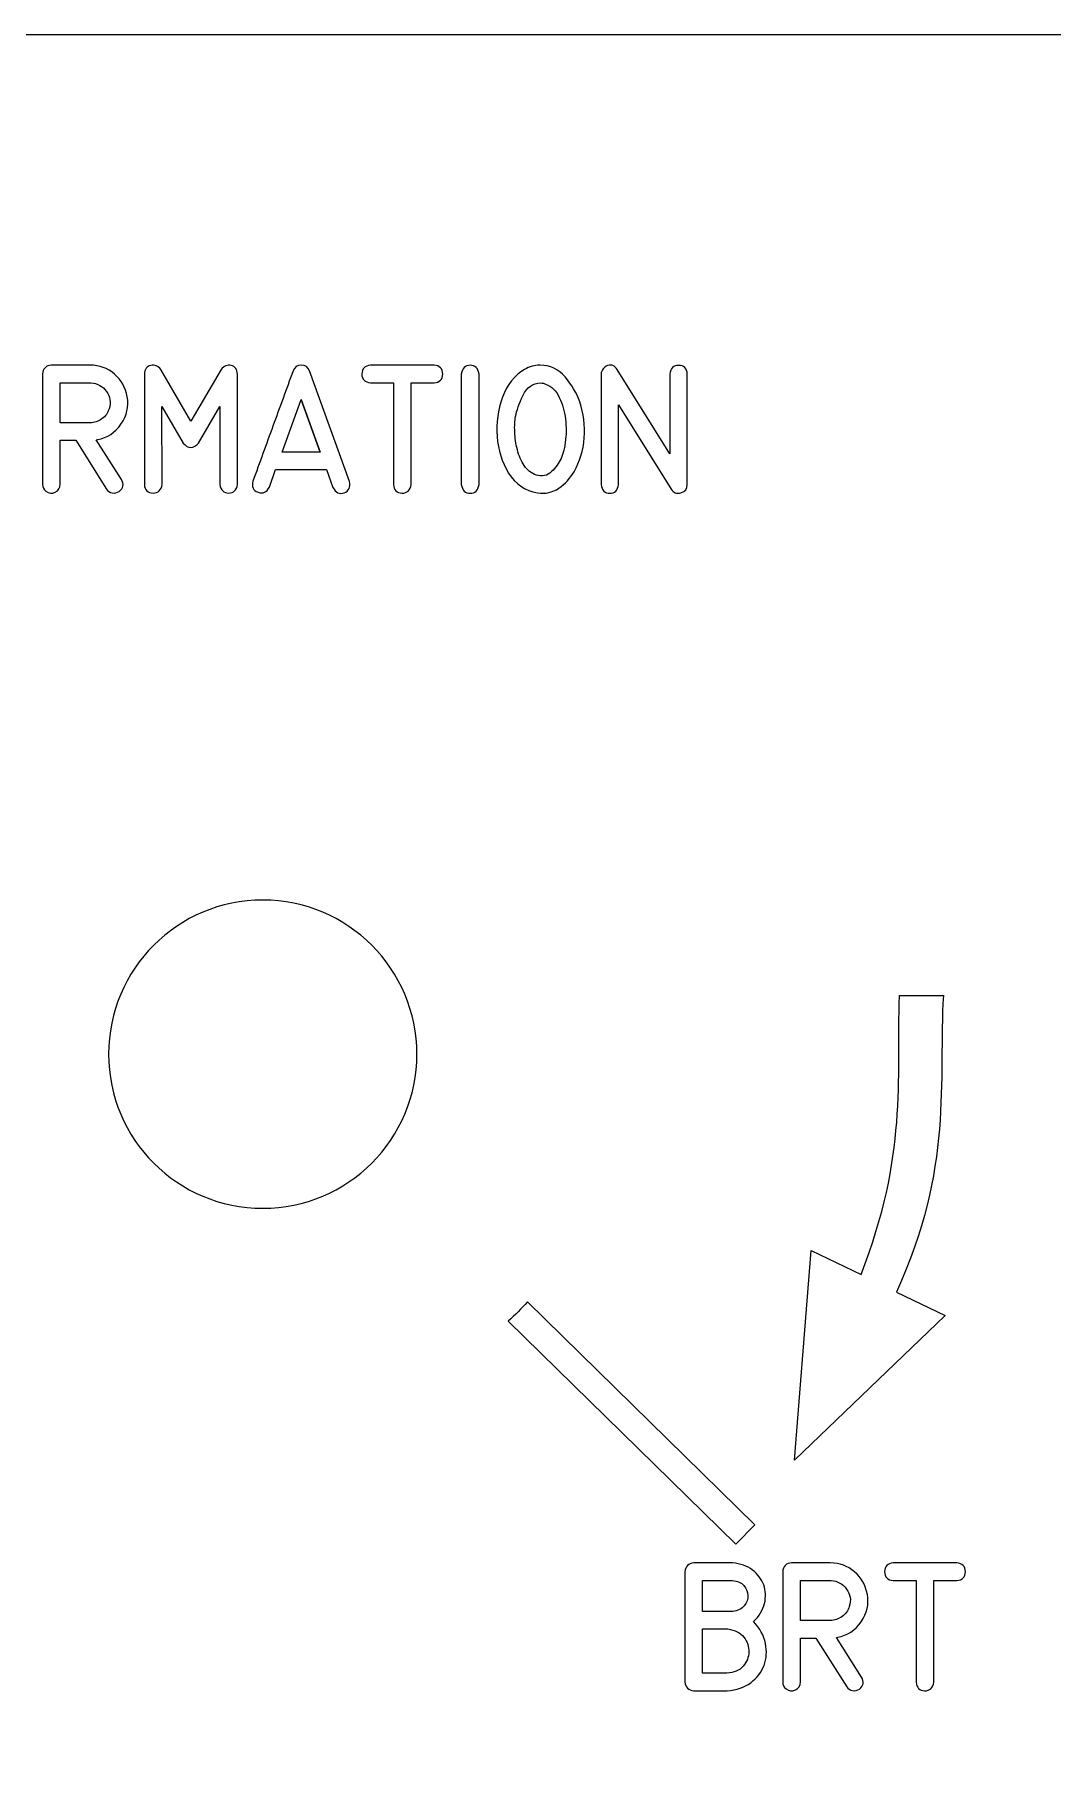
# Model space of a CAD drawing. Header units: millimetres. Extents: x -202 to 440, y -81 to 100.
# Drawn here: x -79.61 to -51.55, y 51.44 to 99.17 of the extents above; entities that cross this region are included whole.
import ezdxf

# ---------------------------------------------------------------- set-up
doc = ezdxf.new("R2010")
doc.units = ezdxf.units.MM
doc.header["$MEASUREMENT"] = 0
doc.layers.add('Cut', color=7, linetype='Continuous')
doc.layers.add('Engrave', color=7, linetype='Continuous')

msp = doc.modelspace()

# ---------------------------------------------------------------- linework, layer by layer
at = {"layer": 'Cut', "color": 250, "lineweight": 9}
for points, knots in [([(-1.0952, 97.6658), (-1.0954, 98.0639), (-1.2538, 98.4456), (-1.5355, 98.7269), (-1.5355, 98.7269), (-1.8171, 99.0082), (-2.1971, 99.1661), (-2.5952, 99.1658), (-2.5952, 99.1658), (-2.5952, 99.1658), (-144.0452, 99.1658), (-144.0452, 99.1658), (-144.0452, 99.1658), (-144.4432, 99.1656), (-144.8249, 99.0072), (-145.1062, 98.7255), (-145.1062, 98.7255), (-145.3875, 98.4439), (-145.5454, 98.0639), (-145.5452, 97.6658), (-145.5452, 97.6658), (-145.5452, 97.6658), (-145.5452, 93.1783), (-145.5452, 93.1783), (-145.5452, 93.1783), (-145.5449, 92.7802), (-145.3865, 92.3986), (-145.1049, 92.1173), (-145.1049, 92.1173), (-144.8232, 91.836), (-144.4432, 91.6781), (-144.0452, 91.6783), (-144.0452, 91.6783), (-144.0452, 91.6783), (-141.5827, 91.6783), (-141.5827, 91.6783), (-141.5827, 91.6783), (-139.4391, 91.6783), (-137.4583, 90.5347), (-136.3865, 88.6783), (-136.3865, 88.6783), (-135.3147, 86.8219), (-135.3147, 84.5347), (-136.3865, 82.6783), (-136.3865, 82.6783), (-137.4583, 80.8219), (-139.4391, 79.6783), (-141.5827, 79.6783), (-141.5827, 79.6783), (-141.5827, 79.6783), (-144.0452, 79.6783), (-144.0452, 79.6783), (-144.0452, 79.6783), (-144.4432, 79.6781), (-144.8249, 79.5197), (-145.1062, 79.238), (-145.1062, 79.238), (-145.3875, 78.9564), (-145.5454, 78.5764), (-145.5452, 78.1783), (-145.5452, 78.1783), (-145.5452, 78.1783), (-145.5452, 16.9783), (-145.5452, 16.9783), (-145.5452, 16.9783), (-145.5449, 16.5802), (-145.3865, 16.1986), (-145.1049, 15.9173), (-145.1049, 15.9173), (-144.8232, 15.636), (-144.4432, 15.4781), (-144.0452, 15.4783), (-144.0452, 15.4783), (-144.0452, 15.4783), (-141.5827, 15.4783), (-141.5827, 15.4783), (-141.5827, 15.4783), (-139.4391, 15.4783), (-137.4583, 14.3347), (-136.3865, 12.4783), (-136.3865, 12.4783), (-135.3147, 10.6219), (-135.3147, 8.3347), (-136.3865, 6.4783), (-136.3865, 6.4783), (-137.4583, 4.6219), (-139.4391, 3.4783), (-141.5827, 3.4783), (-141.5827, 3.4783), (-141.5827, 3.4783), (-144.0452, 3.4783), (-144.0452, 3.4783), (-144.0452, 3.4783), (-144.4432, 3.4781), (-144.8249, 3.3197), (-145.1062, 3.038), (-145.1062, 3.038), (-145.3875, 2.7564), (-145.5454, 2.3764), (-145.5452, 1.9783), (-145.5452, 1.9783), (-145.5452, 1.9783), (-145.5452, -59.2217), (-145.5452, -59.2217), (-145.5452, -59.2217), (-145.5449, -59.6198), (-145.3865, -60.0014), (-145.1049, -60.2827), (-145.1049, -60.2827), (-144.8232, -60.564), (-144.4432, -60.7219), (-144.0452, -60.7217), (-144.0452, -60.7217), (-144.0452, -60.7217), (-141.5827, -60.7217), (-141.5827, -60.7217), (-141.5827, -60.7217), (-139.4391, -60.7217), (-137.4583, -61.8653), (-136.3865, -63.7217), (-136.3865, -63.7217), (-135.3147, -65.5781), (-135.3147, -67.8653), (-136.3865, -69.7217), (-136.3865, -69.7217), (-137.4583, -71.5781), (-139.4391, -72.7217), (-141.5827, -72.7217), (-141.5827, -72.7217), (-141.5827, -72.7217), (-144.0452, -72.7217), (-144.0452, -72.7217), (-144.0452, -72.7217), (-144.4432, -72.7219), (-144.8249, -72.8803), (-145.1062, -73.162), (-145.1062, -73.162), (-145.3875, -73.4436), (-145.5454, -73.8236), (-145.5452, -74.2217), (-145.5452, -74.2217), (-145.5452, -74.2217), (-145.5452, -78.7092), (-145.5452, -78.7092), (-145.5452, -78.7092), (-145.5449, -79.1073), (-145.3865, -79.4889), (-145.1049, -79.7702), (-145.1049, -79.7702), (-144.8232, -80.0515), (-144.4432, -80.2094), (-144.0452, -80.2092), (-144.0452, -80.2092), (-144.0452, -80.2092), (-2.5952, -80.2092), (-2.5952, -80.2092), (-2.5952, -80.2092), (-2.1971, -80.2089), (-1.8154, -80.0505), (-1.5341, -79.7689), (-1.5341, -79.7689), (-1.2528, -79.4872), (-1.0949, -79.1073), (-1.0952, -78.7092), (-1.0952, -78.7092), (-1.0952, -78.7092), (-1.0952, -74.2217), (-1.0952, -74.2217), (-1.0952, -74.2217), (-1.0954, -73.8236), (-1.2538, -73.4419), (-1.5355, -73.1606), (-1.5355, -73.1606), (-1.8171, -72.8793), (-2.1971, -72.7214), (-2.5952, -72.7217), (-2.5952, -72.7217), (-2.5952, -72.7217), (-5.0577, -72.7217), (-5.0577, -72.7217), (-5.0577, -72.7217), (-7.2013, -72.7217), (-9.182, -71.5781), (-10.2538, -69.7217), (-10.2538, -69.7217), (-11.3256, -67.8653), (-11.3256, -65.5781), (-10.2538, -63.7217), (-10.2538, -63.7217), (-9.182, -61.8653), (-7.2013, -60.7217), (-5.0577, -60.7217), (-5.0577, -60.7217), (-5.0577, -60.7217), (-2.5952, -60.7217), (-2.5952, -60.7217), (-2.5952, -60.7217), (-2.1971, -60.7214), (-1.8154, -60.563), (-1.5341, -60.2814), (-1.5341, -60.2814), (-1.2528, -59.9997), (-1.0949, -59.6198), (-1.0952, -59.2217), (-1.0952, -59.2217), (-1.0952, -59.2217), (-1.0952, 1.9783), (-1.0952, 1.9783), (-1.0952, 1.9783), (-1.0954, 2.3764), (-1.2538, 2.7581), (-1.5355, 3.0394), (-1.5355, 3.0394), (-1.8171, 3.3207), (-2.1971, 3.4786), (-2.5952, 3.4783), (-2.5952, 3.4783), (-2.5952, 3.4783), (-5.0577, 3.4783), (-5.0577, 3.4783), (-5.0577, 3.4783), (-7.2013, 3.4783), (-9.182, 4.6219), (-10.2538, 6.4783), (-10.2538, 6.4783), (-11.3256, 8.3347), (-11.3256, 10.6219), (-10.2538, 12.4783), (-10.2538, 12.4783), (-9.182, 14.3347), (-7.2013, 15.4783), (-5.0577, 15.4783), (-5.0577, 15.4783), (-5.0577, 15.4783), (-2.5952, 15.4783), (-2.5952, 15.4783), (-2.5952, 15.4783), (-2.1971, 15.4786), (-1.8154, 15.637), (-1.5341, 15.9186), (-1.5341, 15.9186), (-1.2528, 16.2003), (-1.0949, 16.5802), (-1.0952, 16.9783), (-1.0952, 16.9783), (-1.0952, 16.9783), (-1.0952, 78.1783), (-1.0952, 78.1783), (-1.0952, 78.1783), (-1.0954, 78.5764), (-1.2538, 78.9581), (-1.5355, 79.2394), (-1.5355, 79.2394), (-1.8171, 79.5207), (-2.1971, 79.6786), (-2.5952, 79.6783), (-2.5952, 79.6783), (-2.5952, 79.6783), (-5.0577, 79.6783), (-5.0577, 79.6783), (-5.0577, 79.6783), (-7.2013, 79.6783), (-9.182, 80.8219), (-10.2538, 82.6783), (-10.2538, 82.6783), (-11.3256, 84.5347), (-11.3256, 86.8219), (-10.2538, 88.6783), (-10.2538, 88.6783), (-9.182, 90.5347), (-7.2013, 91.6783), (-5.0577, 91.6783), (-5.0577, 91.6783), (-5.0577, 91.6783), (-2.5952, 91.6783), (-2.5952, 91.6783), (-2.5952, 91.6783), (-2.1971, 91.6786), (-1.8154, 91.837), (-1.5341, 92.1186), (-1.5341, 92.1186), (-1.2528, 92.4003), (-1.0949, 92.7802), (-1.0952, 93.1783), (-1.0952, 93.1783), (-1.0952, 93.1783), (-1.0952, 97.6658), (-1.0952, 97.6658)], [0, 0, 0, 0, 0.0136986, 0.0136986, 0.0136986, 0.0136986, 0.0273973, 0.0273973, 0.0273973, 0.0273973, 0.0410959, 0.0410959, 0.0410959, 0.0410959, 0.0547945, 0.0547945, 0.0547945, 0.0547945, 0.0684932, 0.0684932, 0.0684932, 0.0684932, 0.0821918, 0.0821918, 0.0821918, 0.0821918, 0.0958904, 0.0958904, 0.0958904, 0.0958904, 0.109589, 0.109589, 0.109589, 0.109589, 0.1232877, 0.1232877, 0.1232877, 0.1232877, 0.1369863, 0.1369863, 0.1369863, 0.1369863, 0.1506849, 0.1506849, 0.1506849, 0.1506849, 0.1643836, 0.1643836, 0.1643836, 0.1643836, 0.1780822, 0.1780822, 0.1780822, 0.1780822, 0.1917808, 0.1917808, 0.1917808, 0.1917808, 0.2054795, 0.2054795, 0.2054795, 0.2054795, 0.2191781, 0.2191781, 0.2191781, 0.2191781, 0.2328767, 0.2328767, 0.2328767, 0.2328767, 0.2465753, 0.2465753, 0.2465753, 0.2465753, 0.260274, 0.260274, 0.260274, 0.260274, 0.2739726, 0.2739726, 0.2739726, 0.2739726, 0.2876712, 0.2876712, 0.2876712, 0.2876712, 0.3013699, 0.3013699, 0.3013699, 0.3013699, 0.3150685, 0.3150685, 0.3150685, 0.3150685, 0.3287671, 0.3287671, 0.3287671, 0.3287671, 0.3424658, 0.3424658, 0.3424658, 0.3424658, 0.3561644, 0.3561644, 0.3561644, 0.3561644, 0.369863, 0.369863, 0.369863, 0.369863, 0.3835616, 0.3835616, 0.3835616, 0.3835616, 0.3972603, 0.3972603, 0.3972603, 0.3972603, 0.4109589, 0.4109589, 0.4109589, 0.4109589, 0.4246575, 0.4246575, 0.4246575, 0.4246575, 0.4383562, 0.4383562, 0.4383562, 0.4383562, 0.4520548, 0.4520548, 0.4520548, 0.4520548, 0.4657534, 0.4657534, 0.4657534, 0.4657534, 0.4794521, 0.4794521, 0.4794521, 0.4794521, 0.4931507, 0.4931507, 0.4931507, 0.4931507, 0.5068493, 0.5068493, 0.5068493, 0.5068493, 0.5205479, 0.5205479, 0.5205479, 0.5205479, 0.5342466, 0.5342466, 0.5342466, 0.5342466, 0.5479452, 0.5479452, 0.5479452, 0.5479452, 0.5616438, 0.5616438, 0.5616438, 0.5616438, 0.5753425, 0.5753425, 0.5753425, 0.5753425, 0.5890411, 0.5890411, 0.5890411, 0.5890411, 0.6027397, 0.6027397, 0.6027397, 0.6027397, 0.6164384, 0.6164384, 0.6164384, 0.6164384, 0.630137, 0.630137, 0.630137, 0.630137, 0.6438356, 0.6438356, 0.6438356, 0.6438356, 0.6575342, 0.6575342, 0.6575342, 0.6575342, 0.6712329, 0.6712329, 0.6712329, 0.6712329, 0.6849315, 0.6849315, 0.6849315, 0.6849315, 0.6986301, 0.6986301, 0.6986301, 0.6986301, 0.7123288, 0.7123288, 0.7123288, 0.7123288, 0.7260274, 0.7260274, 0.7260274, 0.7260274, 0.739726, 0.739726, 0.739726, 0.739726, 0.7534247, 0.7534247, 0.7534247, 0.7534247, 0.7671233, 0.7671233, 0.7671233, 0.7671233, 0.7808219, 0.7808219, 0.7808219, 0.7808219, 0.7945205, 0.7945205, 0.7945205, 0.7945205, 0.8082192, 0.8082192, 0.8082192, 0.8082192, 0.8219178, 0.8219178, 0.8219178, 0.8219178, 0.8356164, 0.8356164, 0.8356164, 0.8356164, 0.8493151, 0.8493151, 0.8493151, 0.8493151, 0.8630137, 0.8630137, 0.8630137, 0.8630137, 0.8767123, 0.8767123, 0.8767123, 0.8767123, 0.890411, 0.890411, 0.890411, 0.890411, 0.9041096, 0.9041096, 0.9041096, 0.9041096, 0.9178082, 0.9178082, 0.9178082, 0.9178082, 0.9315068, 0.9315068, 0.9315068, 0.9315068, 0.9452055, 0.9452055, 0.9452055, 0.9452055, 0.9589041, 0.9589041, 0.9589041, 0.9589041, 0.9726027, 0.9726027, 0.9726027, 0.9726027, 1, 1, 1, 1]), ([(-73.3201, 75.3023), (-70.9732, 75.3023), (-69.0702, 73.3987), (-69.0702, 71.052), (-69.0702, 71.052), (-69.0702, 68.7056), (-70.9733, 66.802), (-73.3202, 66.802), (-73.3202, 66.802), (-75.6669, 66.8022), (-77.5702, 68.7052), (-77.5702, 71.052), (-77.5702, 71.052), (-77.5702, 73.3995), (-75.6669, 75.3019), (-73.3201, 75.3023)], [0, 0, 0, 0, 0.2, 0.2, 0.2, 0.2, 0.4, 0.4, 0.4, 0.4, 0.6, 0.6, 0.6, 0.6, 1, 1, 1, 1])]:
    msp.add_open_spline(points, degree=3, knots=knots, dxfattribs=at)
at = {"layer": 'Engrave', "color": 240, "lineweight": 9}
for points, knots in [([(-77.2164, 86.8969), (-77.1429, 86.767), (-77.1635, 86.6582), (-77.2781, 86.5694), (-77.2781, 86.5694), (-77.3334, 86.5306), (-77.3969, 86.5171), (-77.4686, 86.5301), (-77.4686, 86.5301), (-77.5403, 86.5424), (-77.5927, 86.5783), (-77.6262, 86.6365), (-77.6262, 86.6365), (-77.6262, 86.6365), (-78.4752, 87.9788), (-78.4752, 87.9788), (-78.4752, 87.9788), (-78.4752, 87.9788), (-78.9062, 87.9788), (-78.9062, 87.9788), (-78.9062, 87.9788), (-78.9062, 87.9788), (-78.9062, 86.7658), (-78.9062, 86.7658), (-78.9062, 86.7658), (-78.9062, 86.6659), (-78.9514, 86.5941), (-79.042, 86.5495), (-79.042, 86.5495), (-79.1331, 86.5054), (-79.2178, 86.5136), (-79.2971, 86.5747), (-79.2971, 86.5747), (-79.3601, 86.6218), (-79.3918, 86.6853), (-79.3918, 86.7658), (-79.3918, 86.7658), (-79.3918, 86.7658), (-79.3918, 89.8096), (-79.3918, 89.8096), (-79.3918, 89.8096), (-79.3918, 89.8761), (-79.3683, 89.9331), (-79.3218, 89.9801), (-79.3218, 89.9801), (-79.2754, 90.0272), (-79.2184, 90.0507), (-79.1507, 90.0507), (-79.1507, 90.0507), (-79.1507, 90.0507), (-78.0813, 90.0507), (-78.0813, 90.0507), (-78.0813, 90.0507), (-77.8237, 90.0507), (-77.6003, 89.969), (-77.411, 89.8055), (-77.411, 89.8055), (-77.2217, 89.6415), (-77.1035, 89.4339), (-77.0576, 89.1823), (-77.0576, 89.1823), (-77.0094, 88.9124), (-77.0665, 88.6602), (-77.2293, 88.4256), (-77.2293, 88.4256), (-77.3916, 88.1904), (-77.6074, 88.0481), (-77.8761, 87.9976), (-77.8761, 87.9976), (-77.8761, 87.9976), (-77.909, 87.9923), (-77.909, 87.9923), (-77.909, 87.9923), (-77.909, 87.9923), (-77.2164, 86.8969), (-77.2164, 86.8969)], [0, 0, 0, 0, 0.05, 0.05, 0.05, 0.05, 0.1, 0.1, 0.1, 0.1, 0.15, 0.15, 0.15, 0.15, 0.2, 0.2, 0.2, 0.2, 0.25, 0.25, 0.25, 0.25, 0.3, 0.3, 0.3, 0.3, 0.35, 0.35, 0.35, 0.35, 0.4, 0.4, 0.4, 0.4, 0.45, 0.45, 0.45, 0.45, 0.5, 0.5, 0.5, 0.5, 0.55, 0.55, 0.55, 0.55, 0.6, 0.6, 0.6, 0.6, 0.65, 0.65, 0.65, 0.65, 0.7, 0.7, 0.7, 0.7, 0.75, 0.75, 0.75, 0.75, 0.8, 0.8, 0.8, 0.8, 0.85, 0.85, 0.85, 0.85, 0.9, 0.9, 0.9, 0.9, 1, 1, 1, 1]), ([(-74.0161, 86.7641), (-74.0414, 86.6035), (-74.1226, 86.523), (-74.2595, 86.5236), (-74.2595, 86.5236), (-74.3971, 86.5242), (-74.4777, 86.6047), (-74.5018, 86.7641), (-74.5018, 86.7641), (-74.5018, 86.7641), (-74.5018, 88.9154), (-74.5018, 88.9154), (-74.5018, 88.9154), (-74.5018, 88.9154), (-75.0927, 87.9047), (-75.0927, 87.9047), (-75.0927, 87.9047), (-75.1556, 87.8288), (-75.2261, 87.7889), (-75.3037, 87.7853), (-75.3037, 87.7853), (-75.3814, 87.7824), (-75.4501, 87.8218), (-75.5113, 87.9047), (-75.5113, 87.9047), (-75.5113, 87.9047), (-76.0987, 88.9107), (-76.0987, 88.9107), (-76.0987, 88.9107), (-76.0987, 88.9107), (-76.0969, 86.7641), (-76.0969, 86.7641), (-76.0969, 86.7641), (-76.1151, 86.6047), (-76.198, 86.5248), (-76.3456, 86.5254), (-76.3456, 86.5254), (-76.4932, 86.5259), (-76.5725, 86.6059), (-76.5843, 86.7641), (-76.5843, 86.7641), (-76.5843, 86.7641), (-76.5843, 89.8061), (-76.5843, 89.8061), (-76.5843, 89.8061), (-76.5749, 89.9384), (-76.5173, 90.0172), (-76.4103, 90.0431), (-76.4103, 90.0431), (-76.3033, 90.0689), (-76.2104, 90.0325), (-76.131, 89.9337), (-76.131, 89.9337), (-76.131, 89.9337), (-75.3026, 88.5091), (-75.3026, 88.5091), (-75.3026, 88.5091), (-75.3026, 88.5091), (-74.4653, 89.9337), (-74.4653, 89.9337), (-74.4653, 89.9337), (-74.3865, 90.0325), (-74.2942, 90.0683), (-74.189, 90.0419), (-74.189, 90.0419), (-74.0843, 90.0154), (-74.0261, 89.9372), (-74.0161, 89.8061), (-74.0161, 89.8061), (-74.0161, 89.8061), (-74.0161, 86.7641), (-74.0161, 86.7641)], [0, 0, 0, 0, 0.0526316, 0.0526316, 0.0526316, 0.0526316, 0.1052632, 0.1052632, 0.1052632, 0.1052632, 0.1578947, 0.1578947, 0.1578947, 0.1578947, 0.2105263, 0.2105263, 0.2105263, 0.2105263, 0.2631579, 0.2631579, 0.2631579, 0.2631579, 0.3157895, 0.3157895, 0.3157895, 0.3157895, 0.3684211, 0.3684211, 0.3684211, 0.3684211, 0.4210526, 0.4210526, 0.4210526, 0.4210526, 0.4736842, 0.4736842, 0.4736842, 0.4736842, 0.5263158, 0.5263158, 0.5263158, 0.5263158, 0.5789474, 0.5789474, 0.5789474, 0.5789474, 0.6315789, 0.6315789, 0.6315789, 0.6315789, 0.6842105, 0.6842105, 0.6842105, 0.6842105, 0.7368421, 0.7368421, 0.7368421, 0.7368421, 0.7894737, 0.7894737, 0.7894737, 0.7894737, 0.8421053, 0.8421053, 0.8421053, 0.8421053, 0.8947368, 0.8947368, 0.8947368, 0.8947368, 1, 1, 1, 1]), ([(-73.5905, 86.8552), (-73.407, 87.362), (-73.223, 87.8682), (-73.039, 88.3739), (-73.039, 88.3739), (-72.8543, 88.8795), (-72.6697, 89.3857), (-72.4851, 89.892), (-72.4851, 89.892), (-72.4469, 89.9966), (-72.3716, 90.0495), (-72.2593, 90.0507), (-72.2593, 90.0507), (-72.1464, 90.0519), (-72.0706, 89.999), (-72.0318, 89.892), (-72.0318, 89.892), (-72.0318, 89.892), (-70.9276, 86.847), (-70.9276, 86.847), (-70.9276, 86.847), (-70.8935, 86.6847), (-70.9429, 86.5806), (-71.0758, 86.5336), (-71.0758, 86.5336), (-71.2093, 86.486), (-71.3116, 86.5348), (-71.3845, 86.6782), (-71.3845, 86.6782), (-71.3845, 86.6782), (-71.5614, 87.1709), (-71.5614, 87.1709), (-71.5614, 87.1709), (-71.5614, 87.1709), (-72.9655, 87.1709), (-72.9655, 87.1709), (-72.9655, 87.1709), (-72.9655, 87.1709), (-73.1377, 86.69), (-73.1377, 86.69), (-73.1377, 86.69), (-73.2112, 86.5453), (-73.3159, 86.4983), (-73.4511, 86.5483), (-73.4511, 86.5483), (-73.5869, 86.5977), (-73.6334, 86.7006), (-73.5905, 86.8552)], [0, 0, 0, 0, 0.0769231, 0.0769231, 0.0769231, 0.0769231, 0.1538462, 0.1538462, 0.1538462, 0.1538462, 0.2307692, 0.2307692, 0.2307692, 0.2307692, 0.3076923, 0.3076923, 0.3076923, 0.3076923, 0.3846154, 0.3846154, 0.3846154, 0.3846154, 0.4615385, 0.4615385, 0.4615385, 0.4615385, 0.5384615, 0.5384615, 0.5384615, 0.5384615, 0.6153846, 0.6153846, 0.6153846, 0.6153846, 0.6923077, 0.6923077, 0.6923077, 0.6923077, 0.7692308, 0.7692308, 0.7692308, 0.7692308, 0.8461538, 0.8461538, 0.8461538, 0.8461538, 1, 1, 1, 1]), ([(-69.7153, 86.7641), (-69.7153, 86.7641), (-69.7153, 89.5651), (-69.7153, 89.5651), (-69.7153, 89.5651), (-69.7153, 89.5651), (-70.3473, 89.5651), (-70.3473, 89.5651), (-70.3473, 89.5651), (-70.5079, 89.5774), (-70.5884, 89.6585), (-70.5878, 89.8067), (-70.5878, 89.8067), (-70.5872, 89.9555), (-70.5067, 90.0372), (-70.3473, 90.0507), (-70.3473, 90.0507), (-70.3473, 90.0507), (-68.5988, 90.0507), (-68.5988, 90.0507), (-68.5988, 90.0507), (-68.4406, 90.0384), (-68.3607, 89.9566), (-68.3601, 89.8067), (-68.3601, 89.8067), (-68.3595, 89.6574), (-68.4394, 89.5762), (-68.5988, 89.5651), (-68.5988, 89.5651), (-68.5988, 89.5651), (-69.2291, 89.5651), (-69.2291, 89.5651), (-69.2291, 89.5651), (-69.2291, 89.5651), (-69.2291, 86.7641), (-69.2291, 86.7641), (-69.2291, 86.7641), (-69.2555, 86.6012), (-69.3402, 86.5206), (-69.4836, 86.523), (-69.4836, 86.523), (-69.6265, 86.5254), (-69.7035, 86.6059), (-69.7153, 86.7641)], [0, 0, 0, 0, 0.0833333, 0.0833333, 0.0833333, 0.0833333, 0.1666667, 0.1666667, 0.1666667, 0.1666667, 0.25, 0.25, 0.25, 0.25, 0.3333333, 0.3333333, 0.3333333, 0.3333333, 0.4166667, 0.4166667, 0.4166667, 0.4166667, 0.5, 0.5, 0.5, 0.5, 0.5833333, 0.5833333, 0.5833333, 0.5833333, 0.6666667, 0.6666667, 0.6666667, 0.6666667, 0.75, 0.75, 0.75, 0.75, 0.8333333, 0.8333333, 0.8333333, 0.8333333, 1, 1, 1, 1]), ([(-67.357, 86.7605), (-67.3823, 86.5988), (-67.464, 86.5183), (-67.6022, 86.5189), (-67.6022, 86.5189), (-67.741, 86.5195), (-67.8221, 86.6), (-67.8462, 86.7605), (-67.8462, 86.7605), (-67.8462, 86.7605), (-67.8462, 89.8061), (-67.8462, 89.8061), (-67.8462, 89.8061), (-67.8221, 89.9678), (-67.741, 90.0495), (-67.6022, 90.0501), (-67.6022, 90.0501), (-67.464, 90.0507), (-67.3823, 89.969), (-67.357, 89.8061), (-67.357, 89.8061), (-67.357, 89.8061), (-67.357, 86.7605), (-67.357, 86.7605)], [0, 0, 0, 0, 0.1428571, 0.1428571, 0.1428571, 0.1428571, 0.2857143, 0.2857143, 0.2857143, 0.2857143, 0.4285714, 0.4285714, 0.4285714, 0.4285714, 0.5714286, 0.5714286, 0.5714286, 0.5714286, 0.7142857, 0.7142857, 0.7142857, 0.7142857, 1, 1, 1, 1]), ([(-64.5767, 89.0359), (-64.4714, 88.7178), (-64.4314, 88.388), (-64.4573, 88.0458), (-64.4573, 88.0458), (-64.4832, 87.7036), (-64.5772, 87.3914), (-64.7389, 87.1086), (-64.7389, 87.1086), (-64.8412, 86.9328), (-64.9806, 86.7835), (-65.1576, 86.6606), (-65.1576, 86.6606), (-65.3345, 86.5377), (-65.5297, 86.4948), (-65.7432, 86.5318), (-65.7432, 86.5318), (-66.0912, 86.5924), (-66.3576, 86.7741), (-66.5422, 87.0757), (-66.5422, 87.0757), (-66.7274, 87.3779), (-66.8332, 87.7142), (-66.8603, 88.0846), (-66.8603, 88.0846), (-66.8873, 88.455), (-66.8373, 88.8154), (-66.7103, 89.167), (-66.7103, 89.167), (-66.5833, 89.5186), (-66.3811, 89.7738), (-66.103, 89.9337), (-66.103, 89.9337), (-65.9677, 90.0119), (-65.8255, 90.0507), (-65.6779, 90.0507), (-65.6779, 90.0507), (-65.3951, 90.0507), (-65.1646, 89.9443), (-64.9853, 89.7314), (-64.9853, 89.7314), (-64.806, 89.518), (-64.6701, 89.2864), (-64.5767, 89.0359)], [0, 0, 0, 0, 0.0833333, 0.0833333, 0.0833333, 0.0833333, 0.1666667, 0.1666667, 0.1666667, 0.1666667, 0.25, 0.25, 0.25, 0.25, 0.3333333, 0.3333333, 0.3333333, 0.3333333, 0.4166667, 0.4166667, 0.4166667, 0.4166667, 0.5, 0.5, 0.5, 0.5, 0.5833333, 0.5833333, 0.5833333, 0.5833333, 0.6666667, 0.6666667, 0.6666667, 0.6666667, 0.75, 0.75, 0.75, 0.75, 0.8333333, 0.8333333, 0.8333333, 0.8333333, 1, 1, 1, 1]), ([(-61.6158, 86.7605), (-61.6158, 86.64), (-61.674, 86.5636), (-61.7904, 86.5306), (-61.7904, 86.5306), (-61.9074, 86.4983), (-61.9973, 86.5324), (-62.062, 86.6335), (-62.062, 86.6335), (-62.062, 86.6335), (-63.509, 88.9536), (-63.509, 88.9536), (-63.509, 88.9536), (-63.509, 88.9536), (-63.509, 86.7605), (-63.509, 86.7605), (-63.509, 86.7605), (-63.5342, 86.6), (-63.6154, 86.5195), (-63.7524, 86.5195), (-63.7524, 86.5195), (-63.8899, 86.5195), (-63.9705, 86.6), (-63.9946, 86.7605), (-63.9946, 86.7605), (-63.9946, 86.7605), (-63.9946, 89.8026), (-63.9946, 89.8026), (-63.9946, 89.8026), (-63.9775, 89.9219), (-63.9164, 90.0007), (-63.8112, 90.0389), (-63.8112, 90.0389), (-63.7059, 90.0766), (-63.6183, 90.0407), (-63.5483, 89.9319), (-63.5483, 89.9319), (-63.5483, 89.9319), (-62.1014, 87.6084), (-62.1014, 87.6084), (-62.1014, 87.6084), (-62.1014, 87.6084), (-62.1014, 89.8026), (-62.1014, 89.8026), (-62.1014, 89.8026), (-62.0796, 89.9666), (-61.9962, 90.0483), (-61.8509, 90.0466), (-61.8509, 90.0466), (-61.7057, 90.0448), (-61.6275, 89.9637), (-61.6158, 89.8026), (-61.6158, 89.8026), (-61.6158, 89.8026), (-61.6158, 86.7605), (-61.6158, 86.7605)], [0, 0, 0, 0, 0.0666667, 0.0666667, 0.0666667, 0.0666667, 0.1333333, 0.1333333, 0.1333333, 0.1333333, 0.2, 0.2, 0.2, 0.2, 0.2666667, 0.2666667, 0.2666667, 0.2666667, 0.3333333, 0.3333333, 0.3333333, 0.3333333, 0.4, 0.4, 0.4, 0.4, 0.4666667, 0.4666667, 0.4666667, 0.4666667, 0.5333333, 0.5333333, 0.5333333, 0.5333333, 0.6, 0.6, 0.6, 0.6, 0.6666667, 0.6666667, 0.6666667, 0.6666667, 0.7333333, 0.7333333, 0.7333333, 0.7333333, 0.8, 0.8, 0.8, 0.8, 0.8666667, 0.8666667, 0.8666667, 0.8666667, 1, 1, 1, 1]), ([(-78.0813, 88.4626), (-77.9637, 88.4626), (-77.8555, 88.4979), (-77.7561, 88.5697), (-77.7561, 88.5697), (-77.6568, 88.6408), (-77.5903, 88.7337), (-77.5556, 88.8483), (-77.5556, 88.8483), (-77.5015, 89.0253), (-77.5262, 89.1852), (-77.6297, 89.3281), (-77.6297, 89.3281), (-77.7332, 89.471), (-77.8755, 89.5498), (-78.0566, 89.5651), (-78.0566, 89.5651), (-78.0566, 89.5651), (-78.9062, 89.5651), (-78.9062, 89.5651), (-78.9062, 89.5651), (-78.9062, 89.5651), (-78.9062, 88.4626), (-78.9062, 88.4626), (-78.9062, 88.4626), (-78.9062, 88.4626), (-78.0813, 88.4626), (-78.0813, 88.4626)], [0, 0, 0, 0, 0.125, 0.125, 0.125, 0.125, 0.25, 0.25, 0.25, 0.25, 0.375, 0.375, 0.375, 0.375, 0.5, 0.5, 0.5, 0.5, 0.625, 0.625, 0.625, 0.625, 0.75, 0.75, 0.75, 0.75, 1, 1, 1, 1]), ([(-65.6638, 89.5615), (-65.8749, 89.5615), (-66.0348, 89.4481), (-66.1435, 89.2205), (-66.1435, 89.2205), (-66.2523, 88.993), (-66.3205, 88.799), (-66.3493, 88.6384), (-66.3493, 88.6384), (-66.3711, 88.5209), (-66.3793, 88.3792), (-66.3734, 88.2128), (-66.3734, 88.2128), (-66.3676, 88.0464), (-66.3434, 87.8818), (-66.3011, 87.7195), (-66.3011, 87.7195), (-66.2588, 87.5566), (-66.1947, 87.4102), (-66.11, 87.2803), (-66.11, 87.2803), (-66.0248, 87.1498), (-65.9137, 87.0633), (-65.7761, 87.021), (-65.7761, 87.021), (-65.615, 86.9704), (-65.4762, 87.0022), (-65.3598, 87.1162), (-65.3598, 87.1162), (-65.2434, 87.2309), (-65.1552, 87.352), (-65.0952, 87.4808), (-65.0952, 87.4808), (-65.0347, 87.6131), (-64.9929, 87.7859), (-64.9706, 88.0011), (-64.9706, 88.0011), (-64.9482, 88.2157), (-64.9535, 88.4303), (-64.9859, 88.6443), (-64.9859, 88.6443), (-65.0188, 88.8583), (-65.0829, 89.0512), (-65.1781, 89.2229), (-65.1781, 89.2229), (-65.2734, 89.3945), (-65.4092, 89.5039), (-65.5844, 89.5509), (-65.5844, 89.5509), (-65.6073, 89.558), (-65.6338, 89.5615), (-65.6638, 89.5615)], [0, 0, 0, 0, 0.0714286, 0.0714286, 0.0714286, 0.0714286, 0.1428571, 0.1428571, 0.1428571, 0.1428571, 0.2142857, 0.2142857, 0.2142857, 0.2142857, 0.2857143, 0.2857143, 0.2857143, 0.2857143, 0.3571429, 0.3571429, 0.3571429, 0.3571429, 0.4285714, 0.4285714, 0.4285714, 0.4285714, 0.5, 0.5, 0.5, 0.5, 0.5714286, 0.5714286, 0.5714286, 0.5714286, 0.6428571, 0.6428571, 0.6428571, 0.6428571, 0.7142857, 0.7142857, 0.7142857, 0.7142857, 0.7857143, 0.7857143, 0.7857143, 0.7857143, 0.8571429, 0.8571429, 0.8571429, 0.8571429, 1, 1, 1, 1]), ([(-71.7372, 87.6548), (-71.7372, 87.6548), (-72.2611, 89.1017), (-72.2611, 89.1017), (-72.2611, 89.1017), (-72.2611, 89.1017), (-72.7879, 87.6548), (-72.7879, 87.6548), (-72.7879, 87.6548), (-72.7879, 87.6548), (-71.7372, 87.6548), (-71.7372, 87.6548)], [0, 0, 0, 0, 0.25, 0.25, 0.25, 0.25, 0.5, 0.5, 0.5, 0.5, 1, 1, 1, 1]), ([(-72.2611, 89.1017), (-72.2611, 89.1017), (-71.7372, 87.6548), (-71.7372, 87.6548), (-71.7372, 87.6548), (-71.7372, 87.6548), (-72.2611, 89.1017), (-72.2611, 89.1017)], [0, 0, 0, 0, 0.3333333, 0.3333333, 0.3333333, 0.3333333, 1, 1, 1, 1]), ([(-66.0192, 64.2205), (-66.0192, 64.2205), (-59.757, 58.0784), (-59.757, 58.0784), (-59.757, 58.0784), (-59.757, 58.0784), (-60.2814, 57.5452), (-60.2814, 57.5452), (-60.2814, 57.5452), (-60.2814, 57.5452), (-66.5502, 63.6938), (-66.5502, 63.6938), (-66.5502, 63.6938), (-66.3668, 63.8627), (-66.1896, 64.0384), (-66.0192, 64.2205)], [0, 0, 0, 0, 0.2, 0.2, 0.2, 0.2, 0.4, 0.4, 0.4, 0.4, 0.6, 0.6, 0.6, 0.6, 1, 1, 1, 1]), ([(-60.3695, 57.0256), (-60.1514, 57.0074), (-59.968, 56.9409), (-59.8192, 56.8275), (-59.8192, 56.8275), (-59.6705, 56.714), (-59.567, 56.577), (-59.5099, 56.4165), (-59.5099, 56.4165), (-59.4523, 56.2566), (-59.4447, 56.0861), (-59.4864, 55.905), (-59.4864, 55.905), (-59.5282, 55.7245), (-59.6299, 55.5581), (-59.7904, 55.4064), (-59.7904, 55.4064), (-59.6134, 55.2206), (-59.5035, 55.0195), (-59.46, 54.8037), (-59.46, 54.8037), (-59.4165, 54.588), (-59.43, 54.3857), (-59.5005, 54.1981), (-59.5005, 54.1981), (-59.5711, 54.0106), (-59.6934, 53.8513), (-59.868, 53.7201), (-59.868, 53.7201), (-60.0426, 53.589), (-60.259, 53.515), (-60.5177, 53.4979), (-60.5177, 53.4979), (-60.5177, 53.4979), (-60.5224, 53.4979), (-60.5224, 53.4979), (-60.5224, 53.4979), (-60.5224, 53.4979), (-61.439, 53.4979), (-61.439, 53.4979), (-61.439, 53.4979), (-61.5801, 53.5173), (-61.6618, 53.5973), (-61.6836, 53.7372), (-61.6836, 53.7372), (-61.6836, 53.7372), (-61.6836, 56.781), (-61.6836, 56.781), (-61.6836, 56.781), (-61.6642, 56.9233), (-61.5825, 57.005), (-61.439, 57.0256), (-61.439, 57.0256), (-61.439, 57.0256), (-60.3695, 57.0256), (-60.3695, 57.0256)], [0, 0, 0, 0, 0.0666667, 0.0666667, 0.0666667, 0.0666667, 0.1333333, 0.1333333, 0.1333333, 0.1333333, 0.2, 0.2, 0.2, 0.2, 0.2666667, 0.2666667, 0.2666667, 0.2666667, 0.3333333, 0.3333333, 0.3333333, 0.3333333, 0.4, 0.4, 0.4, 0.4, 0.4666667, 0.4666667, 0.4666667, 0.4666667, 0.5333333, 0.5333333, 0.5333333, 0.5333333, 0.6, 0.6, 0.6, 0.6, 0.6666667, 0.6666667, 0.6666667, 0.6666667, 0.7333333, 0.7333333, 0.7333333, 0.7333333, 0.8, 0.8, 0.8, 0.8, 0.8666667, 0.8666667, 0.8666667, 0.8666667, 1, 1, 1, 1]), ([(-56.8089, 53.8718), (-56.7354, 53.7419), (-56.756, 53.6331), (-56.8706, 53.5443), (-56.8706, 53.5443), (-56.9259, 53.5055), (-56.9894, 53.492), (-57.0611, 53.505), (-57.0611, 53.505), (-57.1328, 53.5173), (-57.1852, 53.5532), (-57.2187, 53.6114), (-57.2187, 53.6114), (-57.2187, 53.6114), (-58.0677, 54.9537), (-58.0677, 54.9537), (-58.0677, 54.9537), (-58.0677, 54.9537), (-58.4987, 54.9537), (-58.4987, 54.9537), (-58.4987, 54.9537), (-58.4987, 54.9537), (-58.4987, 53.7407), (-58.4987, 53.7407), (-58.4987, 53.7407), (-58.4987, 53.6408), (-58.5439, 53.569), (-58.6345, 53.5244), (-58.6345, 53.5244), (-58.7256, 53.4803), (-58.8103, 53.4885), (-58.8896, 53.5496), (-58.8896, 53.5496), (-58.9526, 53.5967), (-58.9843, 53.6602), (-58.9843, 53.7407), (-58.9843, 53.7407), (-58.9843, 53.7407), (-58.9843, 56.7845), (-58.9843, 56.7845), (-58.9843, 56.7845), (-58.9843, 56.851), (-58.9608, 56.908), (-58.9143, 56.955), (-58.9143, 56.955), (-58.8679, 57.0021), (-58.8109, 57.0256), (-58.7432, 57.0256), (-58.7432, 57.0256), (-58.7432, 57.0256), (-57.6738, 57.0256), (-57.6738, 57.0256), (-57.6738, 57.0256), (-57.4162, 57.0256), (-57.1928, 56.9439), (-57.0035, 56.7804), (-57.0035, 56.7804), (-56.8142, 56.6164), (-56.696, 56.4088), (-56.6501, 56.1572), (-56.6501, 56.1572), (-56.6019, 55.8873), (-56.659, 55.6351), (-56.8218, 55.4005), (-56.8218, 55.4005), (-56.9841, 55.1653), (-57.1999, 55.023), (-57.4686, 54.9725), (-57.4686, 54.9725), (-57.4686, 54.9725), (-57.5015, 54.9672), (-57.5015, 54.9672), (-57.5015, 54.9672), (-57.5015, 54.9672), (-56.8089, 53.8718), (-56.8089, 53.8718)], [0, 0, 0, 0, 0.05, 0.05, 0.05, 0.05, 0.1, 0.1, 0.1, 0.1, 0.15, 0.15, 0.15, 0.15, 0.2, 0.2, 0.2, 0.2, 0.25, 0.25, 0.25, 0.25, 0.3, 0.3, 0.3, 0.3, 0.35, 0.35, 0.35, 0.35, 0.4, 0.4, 0.4, 0.4, 0.45, 0.45, 0.45, 0.45, 0.5, 0.5, 0.5, 0.5, 0.55, 0.55, 0.55, 0.55, 0.6, 0.6, 0.6, 0.6, 0.65, 0.65, 0.65, 0.65, 0.7, 0.7, 0.7, 0.7, 0.75, 0.75, 0.75, 0.75, 0.8, 0.8, 0.8, 0.8, 0.85, 0.85, 0.85, 0.85, 0.9, 0.9, 0.9, 0.9, 1, 1, 1, 1]), ([(-55.3037, 53.739), (-55.3037, 53.739), (-55.3037, 56.54), (-55.3037, 56.54), (-55.3037, 56.54), (-55.3037, 56.54), (-55.9357, 56.54), (-55.9357, 56.54), (-55.9357, 56.54), (-56.0963, 56.5523), (-56.1768, 56.6334), (-56.1762, 56.7816), (-56.1762, 56.7816), (-56.1756, 56.9304), (-56.0951, 57.0121), (-55.9357, 57.0256), (-55.9357, 57.0256), (-55.9357, 57.0256), (-54.1872, 57.0256), (-54.1872, 57.0256), (-54.1872, 57.0256), (-54.029, 57.0133), (-53.9491, 56.9315), (-53.9485, 56.7816), (-53.9485, 56.7816), (-53.9479, 56.6323), (-54.0278, 56.5511), (-54.1872, 56.54), (-54.1872, 56.54), (-54.1872, 56.54), (-54.8175, 56.54), (-54.8175, 56.54), (-54.8175, 56.54), (-54.8175, 56.54), (-54.8175, 53.739), (-54.8175, 53.739), (-54.8175, 53.739), (-54.8439, 53.5761), (-54.9286, 53.4955), (-55.072, 53.4979), (-55.072, 53.4979), (-55.2149, 53.5003), (-55.2919, 53.5808), (-55.3037, 53.739)], [0, 0, 0, 0, 0.0833333, 0.0833333, 0.0833333, 0.0833333, 0.1666667, 0.1666667, 0.1666667, 0.1666667, 0.25, 0.25, 0.25, 0.25, 0.3333333, 0.3333333, 0.3333333, 0.3333333, 0.4166667, 0.4166667, 0.4166667, 0.4166667, 0.5, 0.5, 0.5, 0.5, 0.5833333, 0.5833333, 0.5833333, 0.5833333, 0.6666667, 0.6666667, 0.6666667, 0.6666667, 0.75, 0.75, 0.75, 0.75, 0.8333333, 0.8333333, 0.8333333, 0.8333333, 1, 1, 1, 1]), ([(-60.3695, 56.5364), (-60.3695, 56.5364), (-61.1962, 56.5364), (-61.1962, 56.5364), (-61.1962, 56.5364), (-61.1962, 56.5364), (-61.1962, 55.6874), (-61.1962, 55.6874), (-61.1962, 55.6874), (-61.1962, 55.6874), (-60.3642, 55.6874), (-60.3642, 55.6874), (-60.3642, 55.6874), (-60.222, 55.7021), (-60.1155, 55.7533), (-60.0462, 55.8415), (-60.0462, 55.8415), (-59.9768, 55.9291), (-59.9433, 56.0231), (-59.9444, 56.1237), (-59.9444, 56.1237), (-59.9462, 56.2242), (-59.9827, 56.3159), (-60.0544, 56.3994), (-60.0544, 56.3994), (-60.1255, 56.4829), (-60.2302, 56.5282), (-60.3695, 56.5364)], [0, 0, 0, 0, 0.125, 0.125, 0.125, 0.125, 0.25, 0.25, 0.25, 0.25, 0.375, 0.375, 0.375, 0.375, 0.5, 0.5, 0.5, 0.5, 0.625, 0.625, 0.625, 0.625, 0.75, 0.75, 0.75, 0.75, 1, 1, 1, 1]), ([(-57.6738, 55.4375), (-57.5562, 55.4375), (-57.448, 55.4728), (-57.3486, 55.5446), (-57.3486, 55.5446), (-57.2493, 55.6157), (-57.1828, 55.7086), (-57.1481, 55.8232), (-57.1481, 55.8232), (-57.094, 56.0002), (-57.1187, 56.1601), (-57.2222, 56.303), (-57.2222, 56.303), (-57.3257, 56.4459), (-57.468, 56.5247), (-57.6491, 56.54), (-57.6491, 56.54), (-57.6491, 56.54), (-58.4987, 56.54), (-58.4987, 56.54), (-58.4987, 56.54), (-58.4987, 56.54), (-58.4987, 55.4375), (-58.4987, 55.4375), (-58.4987, 55.4375), (-58.4987, 55.4375), (-57.6738, 55.4375), (-57.6738, 55.4375)], [0, 0, 0, 0, 0.125, 0.125, 0.125, 0.125, 0.25, 0.25, 0.25, 0.25, 0.375, 0.375, 0.375, 0.375, 0.5, 0.5, 0.5, 0.5, 0.625, 0.625, 0.625, 0.625, 0.75, 0.75, 0.75, 0.75, 1, 1, 1, 1]), ([(-60.5224, 53.9853), (-60.3272, 53.9935), (-60.1784, 54.0565), (-60.0767, 54.1746), (-60.0767, 54.1746), (-59.9744, 54.2934), (-59.9209, 54.4245), (-59.9174, 54.5686), (-59.9174, 54.5686), (-59.9133, 54.7126), (-59.9591, 54.8478), (-60.0556, 54.9742), (-60.0556, 54.9742), (-60.1526, 55.1007), (-60.3007, 55.1771), (-60.5018, 55.203), (-60.5018, 55.203), (-60.5018, 55.203), (-61.1962, 55.203), (-61.1962, 55.203), (-61.1962, 55.203), (-61.1962, 55.203), (-61.1962, 53.9853), (-61.1962, 53.9853), (-61.1962, 53.9853), (-61.1962, 53.9853), (-60.5224, 53.9853), (-60.5224, 53.9853)], [0, 0, 0, 0, 0.125, 0.125, 0.125, 0.125, 0.25, 0.25, 0.25, 0.25, 0.375, 0.375, 0.375, 0.375, 0.5, 0.5, 0.5, 0.5, 0.625, 0.625, 0.625, 0.625, 0.75, 0.75, 0.75, 0.75, 1, 1, 1, 1])]:
    msp.add_open_spline(points, degree=3, knots=knots, dxfattribs=at)
at = {"layer": 'Engrave', "color": 7, "lineweight": 9}
msp.add_open_spline([(-55.7671, 72.6661), (-55.8455, 70.3049), (-55.5359, 68.2798), (-56.8254, 64.9773), (-56.8254, 64.9773), (-56.8254, 64.9773), (-58.1979, 65.6361), (-58.1979, 65.6361), (-58.1979, 65.6361), (-58.1979, 65.6361), (-58.6568, 59.8529), (-58.6568, 59.8529), (-58.6568, 59.8529), (-58.6568, 59.8529), (-54.5089, 63.8474), (-54.5089, 63.8474), (-54.5089, 63.8474), (-54.5089, 63.8474), (-55.8501, 64.4915), (-55.8501, 64.4915), (-55.8501, 64.4915), (-54.2771, 67.9164), (-54.6966, 70.325), (-54.5555, 72.666), (-54.5555, 72.666), (-54.5555, 72.666), (-55.7671, 72.6661), (-55.7671, 72.6661)], degree=3, knots=[0, 0, 0, 0, 0.125, 0.125, 0.125, 0.125, 0.25, 0.25, 0.25, 0.25, 0.375, 0.375, 0.375, 0.375, 0.5, 0.5, 0.5, 0.5, 0.625, 0.625, 0.625, 0.625, 0.75, 0.75, 0.75, 0.75, 1, 1, 1, 1], dxfattribs=at)

doc.saveas('drawing.dxf')
